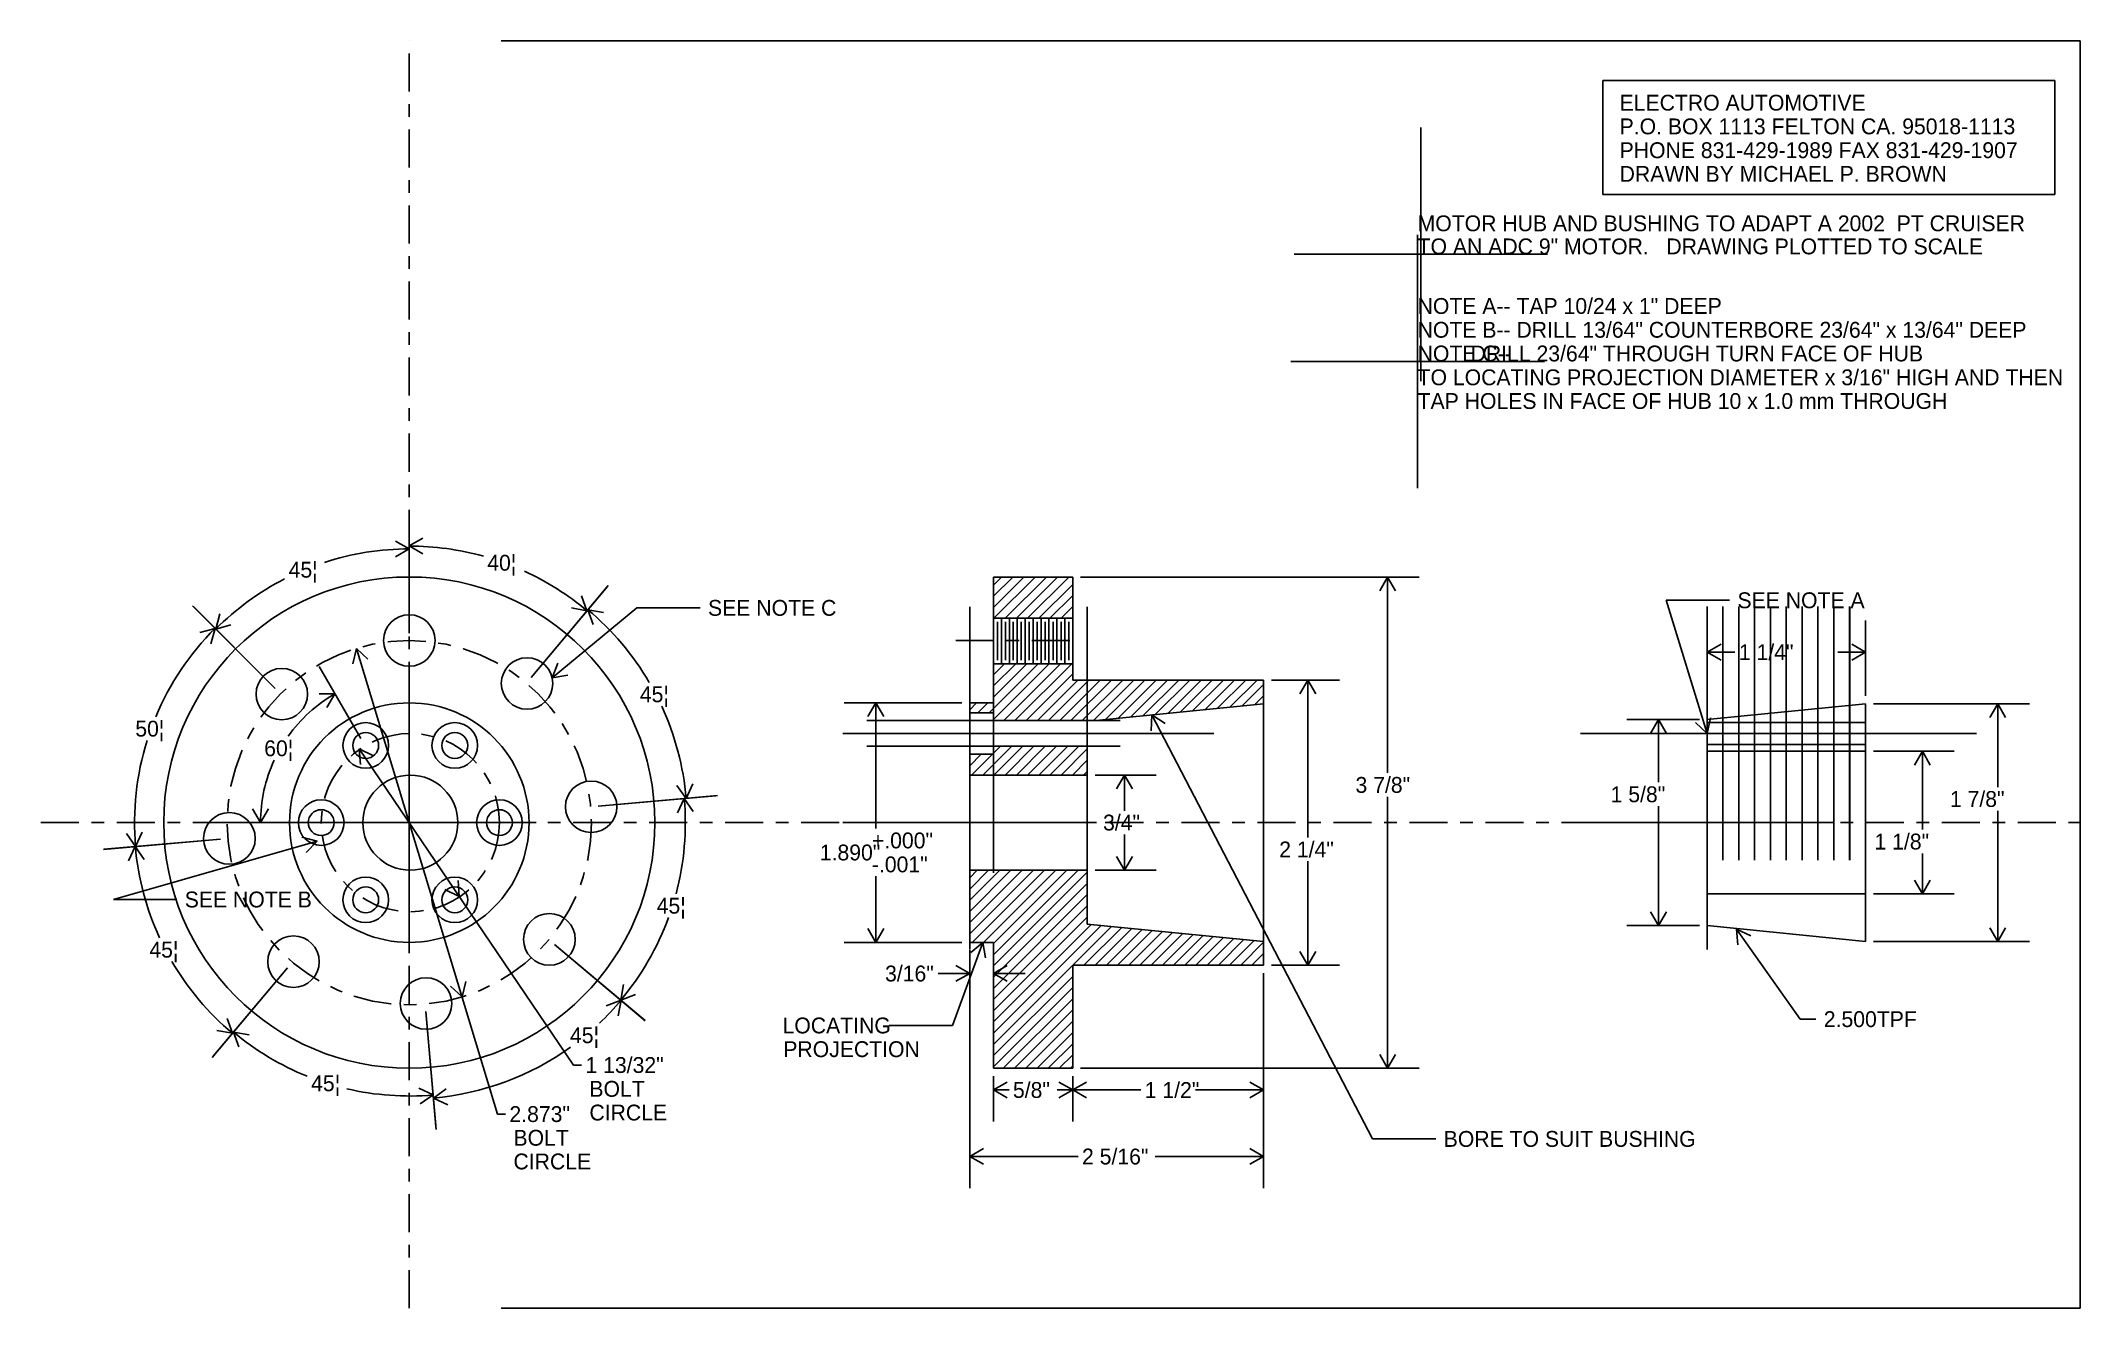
# Model space of a CAD drawing. Extents: x 1.7 to 17.8, y 1.1 to 11.1.
import ezdxf

# ---------------------------------------------------------------- set-up
doc = ezdxf.new("R2010")
doc.units = 0
doc.header["$PDMODE"] = 2
doc.header["$PDSIZE"] = -2
doc.linetypes.add('GC___6', pattern=[0.5, 0.3, -0.075, 0.05, -0.075])
for name, color, linetype in [('BORDER', 7, 'CONTINUOUS'), ('BUSHDIME', 7, 'CONTINUOUS'), ('CNTRLINE', 7, 'CONTINUOUS'), ('DIEM', 7, 'CONTINUOUS'), ('HUB2', 7, 'CONTINUOUS'), ('HUBFT', 7, 'CONTINUOUS')]:
    doc.layers.add(name, color=color, linetype=linetype)
doc.styles.add('ENGINEER', font='ENGINEER.SHX', dxfattribs={"height": 0.2})

# ---------------------------------------------------------------- blocks, each defined once
blk = doc.blocks.new('*X1')
at = {"layer": 'HUB2', "color": 93, "linetype": 'CONTINUOUS'}
for p, q in [((9.026, 5.49), (9.028, 5.492)), ((9.026, 5.402), (9.116, 5.492)), ((9.041, 5.328), (9.205, 5.492)), ((9.129, 5.328), (9.357, 5.556)), ((9.213, 5.501), (9.268, 5.556)), ((9.217, 5.328), (9.445, 5.556)), ((9.306, 5.328), (9.533, 5.556)), ((9.394, 5.328), (9.622, 5.556)), ((9.483, 5.328), (9.71, 5.556)), ((9.571, 5.328), (9.799, 5.556)), ((9.659, 5.328), (9.887, 5.556)), ((9.748, 5.328), (9.953, 5.534)), ((9.836, 5.328), (9.953, 5.445)), ((9.925, 5.328), (9.953, 5.357))]:
    blk.add_line(p, q, dxfattribs=at)
blk = doc.blocks.new('*X2')
at = {"layer": 'HUB2', "color": 93, "linetype": 'CONTINUOUS'}
for p, q in [((9.214, 6.827), (9.277, 6.891)), ((9.214, 6.739), (9.366, 6.891)), ((9.214, 6.65), (9.454, 6.891)), ((9.217, 6.566), (9.542, 6.891)), ((9.306, 6.566), (9.631, 6.891)), ((9.394, 6.566), (9.719, 6.891)), ((9.483, 6.566), (9.808, 6.891)), ((9.571, 6.566), (9.839, 6.833)), ((9.659, 6.566), (9.839, 6.745)), ((9.748, 6.566), (9.839, 6.657)), ((9.836, 6.566), (9.839, 6.568))]:
    blk.add_line(p, q, dxfattribs=at)
blk = doc.blocks.new('*X4')
at = {"layer": 'HUB2', "color": 93, "linetype": 'CONTINUOUS'}
for p, q in [((9.026, 4.518), (9.086, 4.578)), ((9.026, 4.429), (9.175, 4.578)), ((9.026, 4.341), (9.263, 4.578)), ((9.026, 4.253), (9.351, 4.578)), ((9.026, 4.164), (9.44, 4.578)), ((9.026, 4.076), (9.528, 4.578)), ((9.046, 4.008), (9.616, 4.578)), ((9.135, 4.008), (9.705, 4.578)), ((9.214, 3.999), (9.793, 4.578)), ((9.214, 3.91), (9.882, 4.578)), ((9.214, 3.822), (9.953, 4.561)), ((9.214, 3.734), (9.953, 4.473)), ((9.214, 3.645), (9.953, 4.385)), ((9.214, 3.557), (9.953, 4.296)), ((9.214, 3.468), (9.953, 4.208)), ((9.214, 3.38), (9.984, 4.15)), ((9.214, 3.292), (10.064, 4.142)), ((9.839, 3.828), (10.145, 4.134)), ((9.927, 3.828), (10.225, 4.126)), ((10.016, 3.828), (10.305, 4.118)), ((10.104, 3.828), (10.386, 4.11)), ((10.192, 3.828), (10.466, 4.102)), ((10.281, 3.828), (10.547, 4.094)), ((10.369, 3.828), (10.627, 4.086)), ((10.457, 3.828), (10.707, 4.078)), ((10.546, 3.828), (10.788, 4.07)), ((10.634, 3.828), (10.868, 4.062)), ((10.723, 3.828), (10.948, 4.054)), ((10.811, 3.828), (11.029, 4.046)), ((10.899, 3.828), (11.109, 4.038)), ((10.988, 3.828), (11.19, 4.03)), ((11.076, 3.828), (11.27, 4.022)), ((11.165, 3.828), (11.345, 4.009)), ((11.253, 3.828), (11.345, 3.921)), ((9.214, 3.203), (9.839, 3.828)), ((9.214, 3.115), (9.839, 3.74)), ((11.341, 3.828), (11.345, 3.832)), ((9.214, 3.026), (9.839, 3.651)), ((9.291, 3.016), (9.839, 3.563)), ((9.38, 3.016), (9.839, 3.475)), ((9.468, 3.016), (9.839, 3.386)), ((9.557, 3.016), (9.839, 3.298)), ((9.645, 3.016), (9.839, 3.209)), ((9.733, 3.016), (9.839, 3.121)), ((9.822, 3.016), (9.839, 3.033))]:
    blk.add_line(p, q, dxfattribs=at)
blk = doc.blocks.new('*X5')
at = {"layer": 'HUB2', "color": 93, "linetype": 'CONTINUOUS'}
for p, q in [((9.179, 5.82), (9.566, 6.207)), ((9.213, 5.766), (9.654, 6.207)), ((9.214, 6.12), (9.3, 6.207)), ((9.214, 6.032), (9.389, 6.207)), ((9.214, 5.943), (9.477, 6.207)), ((9.295, 5.759), (9.742, 6.207)), ((9.383, 5.759), (9.831, 6.207)), ((9.471, 5.759), (9.839, 6.126)), ((9.56, 5.759), (9.879, 6.078)), ((9.648, 5.759), (9.967, 6.078)), ((9.736, 5.759), (10.056, 6.078)), ((9.825, 5.759), (10.144, 6.078)), ((9.913, 5.759), (10.233, 6.078)), ((10.002, 5.759), (10.321, 6.078)), ((10.097, 5.766), (10.409, 6.078)), ((10.196, 5.776), (10.498, 6.078)), ((10.294, 5.786), (10.586, 6.078)), ((10.392, 5.796), (10.675, 6.078)), ((10.49, 5.806), (10.763, 6.078)), ((10.588, 5.815), (10.851, 6.078)), ((10.687, 5.825), (10.94, 6.078)), ((10.785, 5.835), (11.028, 6.078)), ((10.883, 5.845), (11.116, 6.078)), ((10.981, 5.855), (11.205, 6.078)), ((11.079, 5.864), (11.293, 6.078)), ((11.177, 5.874), (11.345, 6.042)), ((9.026, 5.844), (9.08, 5.898)), ((9.091, 5.82), (9.169, 5.898)), ((11.276, 5.884), (11.345, 5.954))]:
    blk.add_line(p, q, dxfattribs=at)

msp = doc.modelspace()

# ---------------------------------------------------------------- linework, layer by layer
at = {"layer": 'BORDER', "color": 93, "linetype": 'CONTINUOUS'}
for p, q in [((17.788, 11.122), (5.328, 11.122)), ((17.788, 11.122), (17.788, 1.122)), ((17.788, 1.122), (5.328, 1.122))]:
    msp.add_line(p, q, dxfattribs=at)
at = {"layer": 'BUSHDIME', "color": 93, "linetype": 'CONTINUOUS'}
for p, q in [((14.845, 5.828), (14.845, 6.548)), ((16.095, 5.953), (16.095, 6.548)), ((14.845, 6.298), (14.954, 6.36)), ((14.845, 6.298), (14.954, 6.235)), ((14.845, 6.298), (15.064, 6.298)), ((15.877, 6.298), (16.095, 6.298)), ((16.095, 6.298), (15.987, 6.36)), ((16.095, 6.298), (15.987, 6.235)), ((14.845, 5.766), (16.095, 5.891)), ((16.095, 4.953), (16.095, 5.891)), ((16.158, 5.891), (17.388, 5.891)), ((17.138, 5.891), (17.075, 5.782)), ((17.138, 5.891), (17.2, 5.782)), ((17.138, 5.234), (17.138, 5.891)), ((14.783, 5.766), (14.211, 5.766)), ((14.461, 5.766), (14.398, 5.657)), ((14.461, 5.766), (14.523, 5.657)), ((14.461, 5.271), (14.461, 5.766)), ((14.845, 5.766), (14.845, 4.953)), ((14.845, 5.742), (16.095, 5.742)), ((14.845, 5.57), (16.095, 5.57)), ((14.845, 5.516), (16.095, 5.516)), ((16.158, 5.516), (16.793, 5.516)), ((16.543, 5.516), (16.48, 5.407)), ((16.543, 5.516), (16.605, 5.407)), ((16.543, 4.898), (16.543, 5.516)), ((14.461, 4.141), (14.461, 5.083)), ((17.138, 4.016), (17.138, 5.046)), ((14.845, 4.953), (14.845, 4.141)), ((16.095, 4.953), (16.095, 4.016)), ((16.543, 4.391), (16.543, 4.709)), ((14.848, 4.391), (16.095, 4.391)), ((16.158, 4.391), (16.793, 4.391)), ((16.543, 4.391), (16.48, 4.499)), ((16.543, 4.391), (16.605, 4.499)), ((14.461, 4.141), (14.398, 4.249)), ((14.461, 4.141), (14.523, 4.249)), ((14.783, 4.141), (14.211, 4.141)), ((14.845, 4.141), (16.095, 4.016)), ((15.075, 4.113), (15.189, 4.06)), ((15.075, 4.113), (15.087, 3.988)), ((15.075, 4.113), (15.578, 3.403)), ((17.138, 4.016), (17.075, 4.124)), ((17.138, 4.016), (17.2, 4.124)), ((16.158, 4.016), (17.388, 4.016)), ((15.578, 3.403), (15.703, 3.403))]:
    msp.add_line(p, q, dxfattribs=at)
at = {"layer": 'BUSHDIME', "color": 93, "linetype": 'GC___6'}
for p, q in [((14.844, 5.657), (16.095, 5.657)), ((14.969, 5.657), (14.969, 5.712)), ((14.969, 5.657), (14.969, 5.602)), ((15.094, 5.657), (15.094, 5.743)), ((15.094, 5.657), (15.094, 5.571)), ((15.219, 5.657), (15.219, 5.712)), ((15.219, 5.657), (15.219, 5.602)), ((15.344, 5.657), (15.344, 5.743)), ((15.344, 5.657), (15.344, 5.571)), ((15.469, 5.657), (15.469, 5.712)), ((15.469, 5.657), (15.469, 5.602)), ((15.594, 5.657), (15.594, 5.743)), ((15.594, 5.657), (15.594, 5.571)), ((15.719, 5.657), (15.719, 5.712)), ((15.719, 5.657), (15.719, 5.602)), ((15.844, 5.657), (15.844, 5.743)), ((15.844, 5.657), (15.844, 5.571)), ((15.969, 5.657), (15.969, 5.712)), ((15.969, 5.657), (15.969, 5.602))]:
    msp.add_line(p, q, dxfattribs=at)
at = {"layer": 'BUSHDIME', "color": 93, "linetype": 'CONTINUOUS'}
for p in [(14.844, 5.657), (14.969, 5.657), (15.094, 5.657), (15.094, 5.657), (15.219, 5.657), (15.219, 5.657), (15.344, 5.657), (15.344, 5.657), (15.344, 5.657), (15.469, 5.657), (15.594, 5.657), (15.594, 5.657), (15.719, 5.657), (15.844, 5.657), (15.844, 5.657), (15.969, 5.657), (15.971, 5.656), (15.971, 5.656), (15.971, 5.656), (15.971, 5.656), (14.845, 4.953), (14.845, 4.953), (14.845, 4.953)]:
    msp.add_point(p, dxfattribs=at)
at = {"layer": 'CNTRLINE', "color": 93, "linetype": 'GC___6'}
for p, q in [((4.604, 1.122), (4.604, 11.122)), ((1.696, 4.953), (17.788, 4.953))]:
    msp.add_line(p, q, dxfattribs=at)
at = {"layer": 'DIEM', "color": 93, "linetype": 'CONTINUOUS'}
for p, q in [((14.022, 10.809), (17.588, 10.809)), ((14.022, 9.909), (14.022, 10.809)), ((17.588, 10.809), (17.588, 9.909)), ((17.588, 9.909), (14.022, 9.909)), ((4.604, 6.449), (4.604, 7.386)), ((4.604, 6.449), (4.604, 7.363)), ((4.604, 7.113), (4.495, 7.175)), ((4.604, 7.113), (4.495, 7.05)), ((4.604, 7.136), (4.712, 7.198)), ((4.604, 7.136), (4.712, 7.073)), ((5.565, 6.099), (6.174, 6.824)), ((5.565, 6.099), (6.167, 6.817)), ((9.901, 6.891), (12.573, 6.891)), ((12.323, 6.891), (12.261, 6.783)), ((12.323, 6.891), (12.386, 6.783)), ((12.323, 5.345), (12.323, 6.891)), ((3.546, 6.011), (2.894, 6.663)), ((3.546, 6.011), (2.9, 6.657)), ((3.077, 6.48), (3.109, 6.601)), ((5.731, 6.095), (6.399, 6.648)), ((6.006, 6.625), (5.883, 6.647)), ((6.006, 6.625), (5.964, 6.743)), ((6.013, 6.633), (6.136, 6.611)), ((6.013, 6.633), (6.056, 6.516)), ((6.399, 6.648), (6.899, 6.648)), ((14.844, 5.657), (14.522, 6.707)), ((14.522, 6.707), (15.022, 6.707)), ((3.071, 6.486), (2.95, 6.454)), ((3.071, 6.486), (3.038, 6.365)), ((3.077, 6.48), (3.197, 6.513)), ((4.187, 6.328), (4.158, 6.206)), ((4.187, 6.328), (4.278, 6.243)), ((4.187, 6.328), (5.301, 2.654)), ((4.221, 5.616), (3.892, 6.186)), ((5.731, 6.095), (5.775, 6.212)), ((5.731, 6.095), (5.855, 6.116)), ((4.017, 5.97), (3.892, 5.97)), ((4.017, 5.97), (3.954, 5.861)), ((11.408, 6.078), (11.943, 6.078)), ((11.693, 6.078), (11.631, 5.97)), ((11.693, 6.078), (11.756, 5.97)), ((11.693, 4.835), (11.693, 6.078)), ((8.963, 5.898), (8.036, 5.898)), ((8.286, 5.898), (8.223, 5.79)), ((8.286, 5.898), (8.348, 5.79)), ((8.286, 4.907), (8.286, 5.898)), ((10.463, 5.803), (10.457, 5.678)), ((10.463, 5.803), (10.568, 5.736)), ((10.463, 5.803), (12.203, 2.458)), ((14.844, 5.657), (14.753, 5.742)), ((14.844, 5.657), (14.872, 5.779)), ((4.209, 5.535), (4.322, 5.481)), ((4.209, 5.535), (4.218, 5.411)), ((4.209, 5.535), (5.9, 3.04)), ((10.016, 5.328), (10.497, 5.328)), ((10.247, 5.328), (10.185, 5.22)), ((10.247, 5.328), (10.31, 5.22)), ((10.247, 5.047), (10.247, 5.328)), ((6.093, 5.084), (7.037, 5.166)), ((6.093, 5.084), (7.023, 5.165)), ((6.788, 5.144), (6.716, 5.247)), ((6.788, 5.144), (6.841, 5.258)), ((12.323, 3.016), (12.323, 5.156)), ((3.43, 4.953), (3.367, 5.062)), ((3.43, 4.953), (3.492, 5.062)), ((6.774, 5.143), (6.721, 5.03)), ((6.774, 5.143), (6.845, 5.041)), ((2.444, 4.764), (2.373, 4.867)), ((2.444, 4.764), (2.497, 4.878)), ((3.838, 4.953), (3.18, 4.953)), ((3.878, 4.808), (3.757, 4.838)), ((10.247, 4.578), (10.247, 4.859)), ((3.114, 4.823), (2.192, 4.742)), ((3.114, 4.823), (2.195, 4.743)), ((3.878, 4.808), (2.27, 4.347)), ((2.441, 4.764), (2.389, 4.651)), ((2.441, 4.764), (2.513, 4.662)), ((3.878, 4.808), (3.791, 4.718)), ((10.247, 4.578), (10.185, 4.687)), ((10.247, 4.578), (10.31, 4.687)), ((8.286, 4.008), (8.286, 4.53)), ((10.016, 4.578), (10.497, 4.578)), ((11.693, 3.828), (11.693, 4.648)), ((2.27, 4.347), (2.77, 4.347)), ((4.998, 4.371), (4.885, 4.426)), ((4.998, 4.371), (4.989, 4.496)), ((8.286, 4.008), (8.223, 4.117)), ((8.286, 4.008), (8.348, 4.117)), ((5.749, 3.992), (6.464, 3.392)), ((5.749, 3.992), (6.466, 3.39)), ((8.963, 4.008), (8.036, 4.008)), ((9.13, 4.008), (8.89, 3.353)), ((9.026, 3.946), (9.026, 3.513)), ((9.026, 3.946), (9.026, 2.069)), ((9.13, 4.008), (9.034, 3.928)), ((9.13, 4.008), (9.151, 3.885)), ((9.214, 3.946), (9.214, 3.513)), ((11.693, 3.828), (11.631, 3.937)), ((11.693, 3.828), (11.756, 3.937)), ((3.642, 3.808), (3.048, 3.099)), ((3.642, 3.808), (3.057, 3.11)), ((9.026, 3.763), (8.776, 3.763)), ((9.026, 3.763), (8.917, 3.826)), ((9.026, 3.763), (8.917, 3.701)), ((9.214, 3.763), (9.322, 3.826)), ((9.214, 3.763), (9.322, 3.701)), ((9.214, 3.763), (9.464, 3.763)), ((11.345, 3.766), (11.345, 2.594)), ((11.345, 3.766), (11.345, 2.069)), ((11.408, 3.828), (11.943, 3.828)), ((5.02, 3.579), (4.929, 3.664)), ((5.02, 3.579), (5.049, 3.7)), ((6.275, 3.551), (6.157, 3.508)), ((6.275, 3.551), (6.253, 3.428)), ((6.272, 3.553), (6.294, 3.676)), ((6.272, 3.553), (6.39, 3.596)), ((3.208, 3.291), (3.166, 3.408)), ((4.734, 3.463), (4.813, 2.556)), ((4.734, 3.463), (4.815, 2.531)), ((3.208, 3.291), (3.085, 3.312)), ((3.217, 3.301), (3.34, 3.28)), ((3.217, 3.301), (3.26, 3.184)), ((8.89, 3.353), (8.39, 3.353)), ((12.323, 3.016), (12.261, 3.124)), ((12.323, 3.016), (12.386, 3.124)), ((5.9, 3.04), (5.962, 3.04)), ((9.214, 2.953), (9.214, 2.594)), ((9.214, 2.844), (9.322, 2.906)), ((9.839, 2.844), (9.73, 2.906)), ((9.839, 2.953), (9.839, 2.594)), ((9.839, 2.953), (9.839, 2.594)), ((9.839, 2.844), (9.947, 2.906)), ((9.901, 3.016), (12.573, 3.016)), ((11.345, 2.844), (11.237, 2.906)), ((4.792, 2.805), (4.678, 2.858)), ((4.792, 2.805), (4.689, 2.733)), ((4.794, 2.78), (4.896, 2.852)), ((4.794, 2.78), (4.907, 2.727)), ((9.214, 2.844), (9.322, 2.781)), ((9.214, 2.844), (9.336, 2.844)), ((9.717, 2.844), (9.839, 2.844)), ((9.839, 2.844), (9.73, 2.781)), ((9.839, 2.844), (9.947, 2.781)), ((9.839, 2.844), (10.376, 2.844)), ((10.808, 2.844), (11.345, 2.844)), ((11.345, 2.844), (11.237, 2.781)), ((5.301, 2.654), (5.363, 2.654)), ((12.203, 2.458), (12.703, 2.458)), ((9.026, 2.319), (9.134, 2.382)), ((9.026, 2.319), (9.134, 2.257)), ((9.026, 2.319), (9.881, 2.319)), ((10.49, 2.319), (11.345, 2.319)), ((11.345, 2.319), (11.237, 2.382)), ((11.345, 2.319), (11.237, 2.257))]:
    msp.add_line(p, q, dxfattribs=at)
for radius, start, end in [(2.16, 90, 108.0628), (2.182, 74.4659, 90), (2.182, 50, 65.4033), (2.16, 117.0847, 135), (2.193, 30.3078, 50), (2.168, 135, 157.33), (1.174, 120, 144.5444), (2.193, 5, 24.7622), (2.168, 162.6254, 185), (1.174, 155.17, 180), (2.178, 345.0764, 5), (2.17, 185, 204.7344), (2.178, 320, 339.8865), (2.17, 210.337, 230), (2.181, 313.4458, 320), (2.157, 230, 248.0728), (2.181, 275, 305.6829), (2.157, 256.8217, 275)]:
    msp.add_arc((4.604, 4.953), radius, start, end, dxfattribs=at)
for p in [(12.585, 9.437), (12.56, 8.592)]:
    msp.add_point(p, dxfattribs=at)
at = {"layer": 'HUB2', "color": 93, "linetype": 'CONTINUOUS'}
for p, q in [((9.214, 6.891), (9.839, 6.891)), ((9.214, 5.898), (9.214, 6.891)), ((9.839, 6.078), (9.839, 6.891)), ((9.214, 6.566), (9.839, 6.566)), ((9.245, 6.538), (9.245, 6.235)), ((9.276, 6.566), (9.276, 6.207)), ((9.307, 6.538), (9.307, 6.235)), ((9.339, 6.566), (9.339, 6.207)), ((9.37, 6.538), (9.37, 6.235)), ((9.401, 6.566), (9.401, 6.207)), ((9.433, 6.538), (9.433, 6.235)), ((9.464, 6.566), (9.464, 6.207)), ((9.496, 6.538), (9.496, 6.235)), ((9.526, 6.566), (9.526, 6.207)), ((9.558, 6.538), (9.558, 6.235)), ((9.589, 6.566), (9.589, 6.207)), ((9.621, 6.538), (9.621, 6.235)), ((9.651, 6.566), (9.651, 6.207)), ((9.684, 6.538), (9.684, 6.235)), ((9.714, 6.566), (9.714, 6.207)), ((9.747, 6.538), (9.747, 6.235)), ((9.776, 6.566), (9.776, 6.207)), ((9.809, 6.538), (9.809, 6.235)), ((9.839, 6.566), (9.839, 6.207)), ((9.214, 6.207), (9.839, 6.207)), ((9.839, 6.078), (11.345, 6.078)), ((11.345, 3.828), (11.345, 6.078)), ((9.026, 5.898), (9.026, 4.008)), ((9.026, 5.898), (9.214, 5.898)), ((9.026, 5.82), (9.213, 5.82)), ((9.213, 5.82), (9.213, 5.492)), ((10.023, 5.759), (11.345, 5.891)), ((9.213, 5.759), (10.023, 5.759)), ((9.953, 4.153), (9.953, 5.76)), ((9.026, 5.492), (9.213, 5.492)), ((9.213, 5.556), (9.953, 5.556)), ((9.953, 5.328), (9.026, 5.328)), ((9.953, 4.578), (9.026, 4.578)), ((9.953, 4.153), (11.345, 4.015)), ((9.026, 4.008), (9.214, 4.008)), ((9.214, 4.008), (9.214, 3.016)), ((9.839, 3.828), (9.839, 3.016)), ((9.839, 3.828), (11.345, 3.828)), ((9.214, 3.016), (9.839, 3.016))]:
    msp.add_line(p, q, dxfattribs=at)
at = {"layer": 'HUB2', "color": 93, "linetype": 'GC___6'}
for p, q in [((8.917, 6.39), (9.876, 6.39)), ((9.953, 5.656), (8.896, 5.656))]:
    msp.add_line(p, q, dxfattribs=at)
at = {"layer": 'HUB2', "color": 93, "linetype": 'CONTINUOUS'}
for p in [(9.026, 5.656), (9.213, 5.759), (9.213, 5.657), (9.953, 5.656), (9.213, 5.556)]:
    msp.add_point(p, dxfattribs=at)
at = {"layer": 'HUB2', "color": 1, "linetype": 'CONTINUOUS'}
msp.add_point((9.026, 4.953), dxfattribs=at)
msp.add_point((9.026, 4.953), dxfattribs=at)
at = {"layer": 'HUBFT', "color": 93, "linetype": 'CONTINUOUS'}
for centre, radius in [((4.604, 4.953), 1.938), ((4.604, 6.39), 0.203), ((3.598, 5.967), 0.203), ((5.533, 6.051), 0.203), ((4.604, 4.953), 0.945), ((4.26, 5.562), 0.18), ((4.26, 5.562), 0.102), ((4.963, 5.562), 0.18), ((4.963, 5.562), 0.102), ((4.612, 4.953), 0.375), ((6.039, 5.078), 0.203), ((3.184, 4.828), 0.204), ((3.909, 4.953), 0.18), ((3.909, 4.953), 0.102), ((5.315, 4.953), 0.18), ((5.315, 4.953), 0.102), ((4.26, 4.344), 0.18), ((4.963, 4.344), 0.18), ((4.26, 4.344), 0.102), ((4.963, 4.344), 0.102), ((5.709, 4.032), 0.204), ((3.69, 3.856), 0.203), ((4.736, 3.526), 0.203)]:
    msp.add_circle(centre, radius, dxfattribs=at)
at = {"layer": 'HUBFT', "color": 93, "linetype": 'GC___6'}
for centre, radius in [((4.604, 4.953), 1.437), ((4.612, 4.953), 0.703)]:
    msp.add_circle(centre, radius, dxfattribs=at)
at = {"layer": 'HUBFT', "color": 93, "linetype": 'CONTINUOUS'}
msp.add_point((4.604, 4.953), dxfattribs=at)

# ---------------------------------------------------------------- block references
at = {"layer": 'HUB2', "color": 93, "linetype": 'CONTINUOUS'}
for name in ['*X2', '*X5', '*X1', '*X4']:
    msp.add_blockref(name, (0, 0), dxfattribs=at)

# ---------------------------------------------------------------- texts
at = {"layer": 'BUSHDIME', "color": 93, "linetype": 'CONTINUOUS', "style": 'ENGINEER'}
for s, p in [('1 1/4"', (15.095, 6.235)), ('1 5/8"', (14.083, 5.114)), ('1 7/8"', (16.76, 5.077)), ('1 1/8"', (16.165, 4.741)), ('2.500TPF', (15.765, 3.34))]:
    msp.add_text(s, height=0.125, dxfattribs=at).set_placement(p)
at = {"layer": 'DIEM', "color": 93, "linetype": 'CONTINUOUS', "style": 'ENGINEER'}
for s, p in [('ELECTRO AUTOMOTIVE', (14.154, 10.571)), ('P.O. BOX 1113 FELTON CA. 95018-1113', (14.154, 10.384)), ('PHONE 831-429-1989 FAX 831-429-1907', (14.154, 10.196)), ('DRAWN BY MICHAEL P. BROWN', (14.154, 10.009)), ('MOTOR HUB AND BUSHING TO ADAPT A 2002  PT CRUISER', (12.56, 9.619)), ('TO AN ADC 9" MOTOR.   DRAWING PLOTTED TO SCALE', (12.56, 9.437)), ('NOTE A-- TAP 10/24 x 1" DEEP', (12.56, 8.967)), ('NOTE B-- DRILL 13/64" COUNTERBORE 23/64" x 13/64" DEEP', (12.56, 8.779)), ('NOTE C--', (12.56, 8.592)), ('         DRILL 23/64" THROUGH TURN FACE OF HUB', (12.56, 8.592)), ('TO LOCATING PROJECTION DIAMETER x 3/16" HIGH AND THEN', (12.56, 8.404)), ('TAP HOLES IN FACE OF HUB 10 x 1.0 mm THROUGH', (12.56, 8.217)), ('45¦', (3.652, 6.886)), ('40¦', (5.219, 6.941)), ('SEE NOTE A', (15.084, 6.645)), ('SEE NOTE C', (6.961, 6.585)), ('45¦', (6.423, 5.903)), ('50¦', (2.442, 5.632)), ('60¦', (3.459, 5.477)), ('3 7/8"', (12.07, 5.188)), ('3/4"', (10.078, 4.891)), ('+.000"', (8.254, 4.75)), ('1.890"', (7.843, 4.655)), ('-.001"', (8.254, 4.561)), ('2 1/4"', (11.468, 4.679)), ('SEE NOTE B', (2.832, 4.284)), ('45¦', (6.556, 4.235)), ('45¦', (2.553, 3.888)), ('3/16"', (8.358, 3.7)), ('LOCATING', (7.549, 3.29)), ('45¦', (5.872, 3.213)), ('PROJECTION', (7.555, 3.103)), ('1 13/32"', (5.994, 2.978)), ('45¦', (3.829, 2.834)), ('BOLT', (6.025, 2.79)), ('5/8"', (9.367, 2.781)), ('1 1/2"', (10.407, 2.781)), ('2.873"', (5.394, 2.591)), ('CIRCLE', (6.025, 2.603)), ('BOLT', (5.426, 2.404)), ('BORE TO SUIT BUSHING', (12.766, 2.395)), ('CIRCLE', (5.426, 2.217)), ('2 5/16"', (9.912, 2.256))]:
    msp.add_text(s, height=0.125, dxfattribs=at).set_placement(p)

doc.saveas('drawing.dxf')
